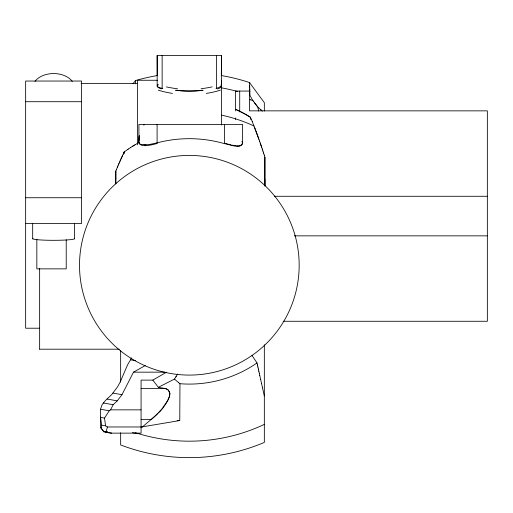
<?xml version="1.0" encoding="UTF-8"?>
<svg xmlns="http://www.w3.org/2000/svg" width="513" height="513" viewBox="0 0 513 513"><rect width="100%" height="100%" fill="white"/><g stroke="black" fill="none" stroke-linecap="round" stroke-linejoin="round"><path stroke-width="0.77" d="M145.936 144.916L145.673 144.935A16.294 4.899 -18.1 0 1 143.345 144.955C140.709 145.166 137.907 143.287 138.914 140.286L138.92 124.447L242.585 124.447L242.578 143.185C239.597 149.507 229.574 144.217 224.393 143.634A126.576 126.576 0 0 0 157.1 142.858L149.046 144.576L143.281 144.948M157.164 85.517L157.183 55.398L221.52 55.398L221.327 75.558M157.164 55.398L157.26 75.578M264.849 185.283L264.855 179.479M264.849 186.11L264.894 157.125L264.233 155.054M178.55 382.589L179.96 383.718L179.768 420.551L141.075 427.072M115.688 183.859L115.752 178.274M115.739 179.011L115.835 170.97L116.355 169.707M138.914 140.286L139.279 135.759M135.451 83.837L135.56 80.554L132.905 83.792M139.267 135.868L138.94 142.556L134.99 144.801M166.597 372.162L152.816 380.114L141.075 380.114L141.075 433.139L110.41 433.139L103.915 431.85L101.208 428.227L101.657 425.142L100.503 417.05M103.69 431.491L106.011 431.901L107.454 426.97L141.075 426.97M103.915 431.85L100.503 427.4L100.503 409.175L102.132 404.61L105.46 400.512L111.853 394.446L117.631 386.725L120.132 382.121L127.699 364.596L131.745 357.837M116.342 169.739L117.394 167.212M117.355 167.296L117.913 165.981M117.868 166.084L118.958 163.551M118.388 164.872L119.484 162.352M119.426 162.474L120.542 159.973M119.952 161.287L122.132 156.471M121.017 158.915L122.665 155.317M122.626 155.394L123.197 154.176M123.171 154.233L123.729 153.041M123.716 153.073L124.268 151.912L127.493 149.61M107.454 426.97L105.569 425.841L104.524 418.095L109.231 410.785L110.564 409.855L113.187 404.731L117.227 400.865L121.985 394.683L133.495 372.162L145.326 365.512M152.816 380.114L158.344 387.315L174.439 379.101L175.869 376.856M175.869 376.856L176.228 376.292M176.228 376.292L177.678 374.035M143.813 125.012L144.313 124.447L143.909 124.909M160.133 410.99L158.626 412.58M142.3 427.072C152.355 418.044 165.045 409.573 169.54 396.139A16.878 8.253 -42.9 0 0 169.335 391.586C167.405 387.578 161.787 388.379 158.344 387.315M127.481 149.623L128.314 149.052M128.295 149.065L130.789 147.411M130.77 147.423L134.143 145.307M132.444 146.359L133.284 145.833M134.137 145.314L134.996 144.801M105.736 432.312L107.615 431.747M239.302 145.968C241.591 146.045 243.56 143.698 242.11 141.575M157.562 80.265L137.58 80.265L137.58 144.852M81.048 83.375L137.58 83.375M25.65 101.709L81.612 101.709M274.333 196.274L487.35 196.274M25.65 197.736L81.612 197.736M25.65 223.431L81.612 223.431L81.612 81.041L25.65 81.041L25.65 328.217L39.642 328.217M294.353 235.852L487.35 235.852M283.138 321.273L487.35 321.273L487.35 110.853L249.504 110.853L249.504 91.064L235.512 91.064L235.512 110.936M39.642 349.199L119.266 349.206M133.495 372.162L165.019 372.162M141.075 388.424L164.583 388.424M110.564 409.855L141.075 409.855M141.075 419.608L151.085 419.608A53.724 26.317 -42.9 0 0 157.889 413.363M132.412 432.664L135.503 433.139M130.744 359.825L135.432 360.658M112.956 393.073L121.985 394.683M107.095 399.056L117.227 400.865M103.337 402.974L113.187 404.731M100.503 409.227L109.231 410.785M100.58 417.39L104.524 418.095M101.657 425.142L105.569 425.841M106.011 431.901L111.719 433.139M249.523 99.548L250.633 99.855M250.607 99.849L252.762 100.458L257.872 107.134L261.085 110.032M249.754 89.775L249.594 82.561M249.498 82.529L264.336 102.696L264.336 111.02M178.543 382.583L174.439 379.101M262.316 111.135L260.7 109.686M100.503 427.329L101.208 428.227M254.999 103.376L257.231 106.3M253.723 101.709L253.082 100.875M254.358 102.542L254.679 102.959M251.986 355.464L257.019 362.935L257.475 365.019M252.762 100.458L249.985 95.444L249.786 90.583M242.04 141.428L242.578 143.185M252.293 121.632L250.453 117.272L250.87 119.632M252.287 121.626L258.924 139.299M254.807 127.891L259.604 141.235M259.552 141.088L261.617 147.109M260.226 143.031L262.278 149.091M262.239 148.962L262.938 151.085M262.906 150.976L263.592 153.086M263.567 153.009L264.246 155.106M169.623 392.419L169.643 392.503A13.793 6.701 -43.7 0 1 169.681 393.291M262.483 387.674L264.336 395.927M260.636 379.383L261.579 383.634M261.559 383.525L262.496 387.738M259.264 373.175L259.751 375.388M259.719 375.24L260.668 379.517M257.911 367.007L258.385 369.174M258.36 369.059L258.841 371.252M258.808 371.111L259.296 373.323M257.462 364.967L257.93 367.096M257.872 107.134L258.558 111.032M249.722 88.967L249.818 91.391M249.594 85.742L249.658 87.351M221.507 55.398L221.52 85.581M264.894 157.125L264.894 185.693M264.336 344.755L264.336 442.418A192.375 192.375 0 0 1 120.651 444.951L120.651 432.78M239.712 91.064L239.712 111.898M235.512 117.945L235.512 119.542M224.393 124.447L224.393 143.634M221.52 80.246L221.52 125.05M216.55 55.398L216.55 88.634M162.14 55.398L162.14 88.634M157.1 124.447L157.1 142.858M120.651 350.777L120.651 382.089M115.835 170.97L115.835 183.731M74.59 223.527L74.59 238.763M66.222 239.789L66.222 268.863L36.84 268.863L36.84 239.257M39.642 268.325L39.642 349.206M32.678 223.527L32.678 238.763M264.336 424.392A175.921 175.921 0 0 1 135.483 432.728M257.019 362.935A118.83 118.83 0 0 1 179.96 383.718M177.293 420.538A160.325 27.843 0 0 0 179.755 420.57A159.312 27.664 0 0 1 177.222 420.532M221.52 115.13A153.541 153.541 0 0 1 254.121 126.051M230.754 144.794A18.43 3.546 16.1 0 1 224.527 143.223M157.286 143.422A17.84 4.873 -16.6 0 1 144.666 145.705M140.434 144.563A17.666 5.88 -23.1 0 1 139.049 142.511M215.986 88.448A11.985 3.309 -5.9 0 0 221.34 85.588A11.517 3.187 -5.2 0 0 221.443 84.94M220.968 85.043A11.555 2.796 -1.4 0 1 221.443 85.581M221.417 85.581A11.921 3.848 -1.1 0 1 217.467 88.954M212.138 86.889A48.568 12.549 -3.9 0 1 201.051 88.768M220.378 90.153A48.523 17.391 -0.7 0 1 206.29 93.411M202.898 90.185A45.394 16.826 -0.5 0 1 175.651 90.352M203.045 90.359A45.375 16.826 0.5 0 1 175.786 90.192M172.413 93.398A48.568 17.391 0.7 0 1 158.325 90.147M177.575 88.82A48.523 12.581 3.8 0 1 166.449 86.928M161.46 88.877A11.78 3.681 1.5 0 1 157.876 84.703M162.775 88.403A11.741 2.77 1.1 0 1 158.382 84.748M221.52 87.832A180.319 180.319 0 0 1 237.737 91.558M135.259 80.644A192.375 192.375 0 0 1 157.446 75.546M221.231 75.546A192.375 192.375 0 0 1 249.863 82.651M231.991 145.429A20.623 4.405 16.1 0 1 231.273 145.294M233.562 145.403A16.14 3.803 16.7 0 1 231.639 145.064M236.121 145.647A16.929 4.393 17.4 0 1 233.543 145.346M237.346 146.045A14.999 4.508 19.5 0 1 236.685 146.025M237.269 145.987A18.173 5.56 19.8 0 0 238.757 145.955A14.659 4.591 20.5 0 0 239.218 145.916M141.21 144.955A16.692 5.566 -21.9 0 1 140.434 144.647M142.922 145.179A16.204 5.271 -20.5 0 1 141.306 144.89M164.635 388.36A25.637 12.581 -43.3 0 1 167.719 389.572M167.745 389.547A19.475 9.6 -46.2 0 1 169.2 392.112M169.418 391.945A16.563 8.105 -42.9 0 1 169.559 392.458M169.803 393.215A18.615 9.144 -42.4 0 1 169.848 393.811M169.765 393.856A17.564 8.567 -43.1 0 1 169.534 395.965M169.604 395.933A15.685 7.772 -42.2 0 1 169.508 396.35M169.38 396.402A19.308 9.324 -43.4 0 1 167.507 400.884M167.334 400.903A25.74 12.344 -43.4 0 1 163.211 406.931M163.609 407.046A36.07 17.679 -42.9 0 1 160.203 411.022M34.967 81.394A20.988 14.447 0 0 1 53.634 73.551A20.988 14.447 0 0 1 72.295 81.394M74.27 238.372A20.988 1.648 0 0 1 53.634 240.315A20.988 1.648 0 0 1 32.999 238.372M124.268 151.919A133.111 34.454 90 0 0 124.056 153.425A133.162 34.467 -90 0 1 124.268 151.919M130.995 358.305A109.827 109.827 0 0 0 299.098 269.267A109.827 109.827 0 0 0 137.939 168.2A109.827 109.827 0 0 0 130.995 358.305M250.44 117.278A111.93 79.149 0 0 0 235.525 109.333A111.847 79.085 0 0 1 250.44 117.278"/></g></svg>
